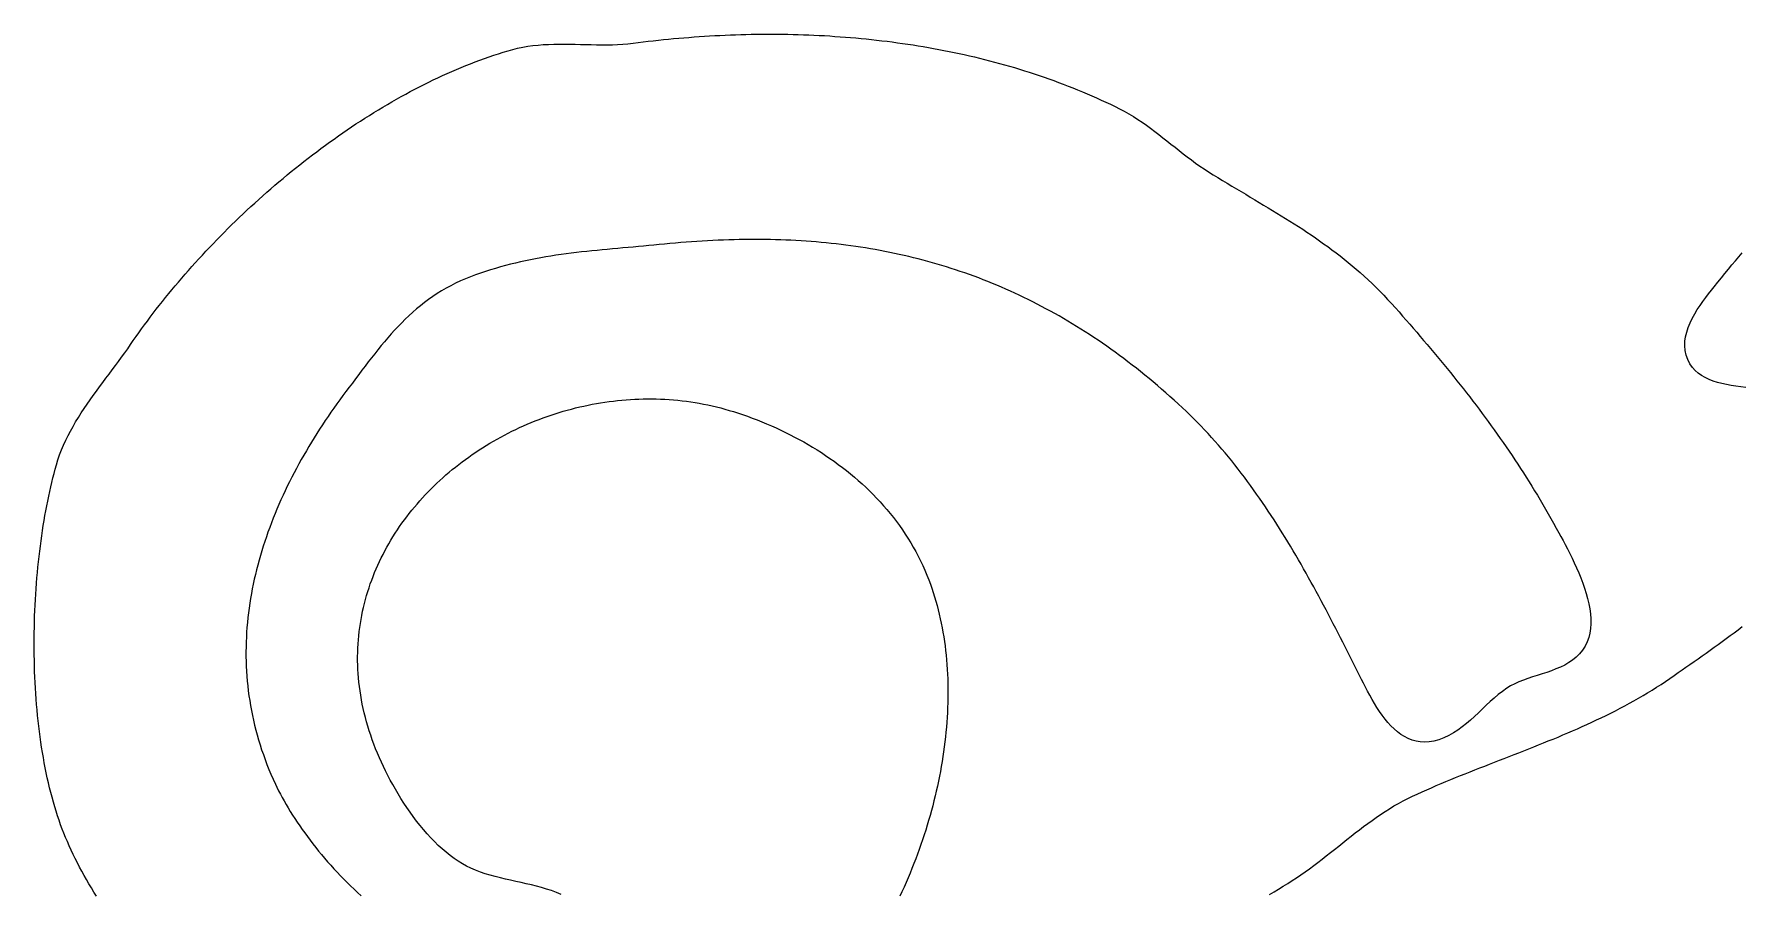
# Model space of a CAD drawing. Header units: millimetres. Extents: x 30 to 1626, y 31 to 955.
# Drawn here: x 29.6 to 356.1, y 790.2 to 954.5 of the extents above; entities that cross this region are included whole.
import ezdxf

# ---------------------------------------------------------------- set-up
doc = ezdxf.new("R2010")
doc.units = ezdxf.units.MM
doc.layers.add('0_0_0', color=3, linetype='Continuous')

msp = doc.modelspace()

# ---------------------------------------------------------------- linework, layer by layer
at = {"layer": '0_0_0'}
for points in [[(144.11, 952.79), (145.08, 952.92), (146.04, 953.04), (147.01, 953.15), (147.98, 953.26), (148.95, 953.37), (149.92, 953.47), (150.89, 953.57), (151.87, 953.66), (152.85, 953.75), (153.83, 953.83), (154.81, 953.91), (155.8, 953.99), (156.78, 954.06), (157.77, 954.12), (158.75, 954.18), (159.74, 954.24), (160.73, 954.29), (161.73, 954.33), (162.72, 954.37), (163.71, 954.41), (164.71, 954.44), (165.7, 954.46), (166.7, 954.49), (167.69, 954.5), (168.69, 954.51), (169.69, 954.52), (170.69, 954.52), (171.69, 954.51), (172.69, 954.5), (173.69, 954.49), (174.69, 954.46), (175.69, 954.44), (176.69, 954.41), (177.69, 954.37), (178.69, 954.33), (179.69, 954.28), (180.7, 954.23), (181.7, 954.17), (182.7, 954.1), (183.7, 954.03), (184.7, 953.96), (185.7, 953.88), (186.7, 953.79), (187.69, 953.7), (188.69, 953.6), (189.69, 953.5), (190.68, 953.39), (191.68, 953.27), (192.67, 953.15), (193.67, 953.02), (194.66, 952.89), (195.65, 952.75), (196.64, 952.6), (197.63, 952.45), (198.62, 952.3), (199.6, 952.13), (200.59, 951.96), (201.57, 951.79), (202.55, 951.6), (203.53, 951.42), (204.51, 951.22), (205.48, 951.02), (206.46, 950.82), (207.43, 950.6), (208.4, 950.38), (209.37, 950.16), (210.33, 949.92), (211.3, 949.69), (212.26, 949.44), (213.22, 949.19), (214.18, 948.93), (215.13, 948.67), (216.08, 948.39), (217.03, 948.12), (217.98, 947.83), (218.92, 947.54), (219.86, 947.24), (220.8, 946.94), (221.74, 946.62), (222.67, 946.3), (223.6, 945.98), (224.52, 945.65), (225.44, 945.31), (226.36, 944.96), (227.28, 944.61), (228.19, 944.25), (229.1, 943.88), (230.01, 943.5), (230.91, 943.12), (231.81, 942.73), (232.7, 942.34), (233.59, 941.93), (234.48, 941.52), (235.36, 941.11), (236.24, 940.68), (237.11, 940.25), (238.02, 939.78), (238.9, 939.28), (239.76, 938.77), (240.6, 938.23), (241.43, 937.68), (242.24, 937.11), (243.04, 936.53), (243.83, 935.94), (244.62, 935.34), (245.39, 934.73), (246.17, 934.12), (246.94, 933.5), (247.71, 932.89), (248.48, 932.27), (249.26, 931.66), (250.04, 931.06), (250.83, 930.47), (251.63, 929.88), (252.44, 929.31), (253.27, 928.75), (254.11, 928.21), (255.02, 927.65), (255.92, 927.1), (256.81, 926.55), (257.7, 926.01), (258.59, 925.48), (259.47, 924.95), (260.34, 924.43), (261.22, 923.91), (262.08, 923.39), (262.94, 922.88), (263.8, 922.37), (264.65, 921.86), (265.5, 921.35), (266.34, 920.84), (267.18, 920.33), (268.01, 919.82), (268.84, 919.3), (269.67, 918.79), (270.49, 918.27), (271.3, 917.75), (272.12, 917.22), (272.92, 916.68), (273.73, 916.14), (274.53, 915.6), (275.33, 915.04), (276.12, 914.48), (276.91, 913.91), (277.7, 913.33), (278.48, 912.74), (279.26, 912.14), (280.03, 911.53), (280.81, 910.9), (281.57, 910.27), (282.34, 909.62), (283.1, 908.95), (283.86, 908.27), (284.62, 907.58), (285.37, 906.87), (286.12, 906.14), (286.87, 905.39), (287.61, 904.63), (288.35, 903.84), (289.09, 903.04), (289.83, 902.22), (290.52, 901.43), (291.21, 900.65), (291.89, 899.87), (292.56, 899.09), (293.24, 898.32), (293.91, 897.54), (294.57, 896.77), (295.23, 895.99), (295.89, 895.22), (296.54, 894.45), (297.18, 893.68), (297.83, 892.91), (298.47, 892.14), (299.1, 891.37), (299.73, 890.6), (300.36, 889.83), (300.98, 889.06), (301.6, 888.28), (302.22, 887.51), (302.83, 886.73), (303.44, 885.96), (304.04, 885.18), (304.64, 884.4), (305.24, 883.62), (305.83, 882.83), (306.42, 882.05), (307, 881.26), (307.59, 880.47), (308.16, 879.67), (308.74, 878.88), (309.31, 878.08), (309.88, 877.27), (310.44, 876.46), (311, 875.65), (311.56, 874.83), (312.12, 874.01), (312.67, 873.19), (313.22, 872.36), (313.76, 871.52), (314.3, 870.68), (314.84, 869.84), (315.38, 868.99), (315.91, 868.13), (316.44, 867.27), (316.97, 866.4), (317.49, 865.53), (318.01, 864.65), (318.53, 863.76), (319.05, 862.87), (319.56, 861.97), (320.07, 861.06), (320.58, 860.14), (321.08, 859.22), (321.47, 858.51), (321.87, 857.76), (322.29, 856.97), (322.72, 856.14), (323.16, 855.28), (323.6, 854.39), (324.03, 853.48), (324.46, 852.54), (324.87, 851.58), (325.27, 850.61), (325.64, 849.63), (325.98, 848.64), (326.29, 847.65), (326.56, 846.66), (326.79, 845.68), (326.98, 844.7), (327.11, 843.74), (327.18, 842.79), (327.19, 841.86), (327.13, 840.95), (327, 840.07), (326.8, 839.22), (326.51, 838.4), (326.09, 837.54), (325.6, 836.77), (325.03, 836.07), (324.4, 835.45), (323.71, 834.9), (322.97, 834.41), (322.19, 833.96), (321.37, 833.56), (320.52, 833.2), (319.65, 832.87), (318.76, 832.55), (317.86, 832.26), (316.96, 831.97), (316.06, 831.68), (315.17, 831.38), (314.3, 831.07), (313.45, 830.73), (312.63, 830.36), (311.85, 829.96), (311.11, 829.52), (310.28, 828.93), (309.48, 828.3), (308.69, 827.64), (307.93, 826.96), (307.18, 826.26), (306.43, 825.55), (305.69, 824.83), (304.94, 824.13), (304.18, 823.44), (303.41, 822.77), (302.61, 822.13), (301.79, 821.52), (300.94, 820.97), (300.05, 820.47), (299.11, 820.03), (298.14, 819.66), (297.2, 819.41), (296.3, 819.26), (295.43, 819.21), (294.59, 819.26), (293.79, 819.39), (293.02, 819.61), (292.27, 819.9), (291.56, 820.27), (290.88, 820.7), (290.22, 821.19), (289.59, 821.74), (288.98, 822.33), (288.4, 822.97), (287.85, 823.64), (287.31, 824.35), (286.8, 825.08), (286.31, 825.84), (285.83, 826.61), (285.38, 827.38), (284.95, 828.17), (284.53, 828.95), (284.12, 829.72), (283.74, 830.48), (283.36, 831.22), (282.92, 832.1), (282.47, 832.99), (282.02, 833.87), (281.58, 834.76), (281.13, 835.64), (280.68, 836.53), (280.23, 837.41), (279.78, 838.3), (279.33, 839.18), (278.87, 840.07), (278.42, 840.95), (277.96, 841.84), (277.5, 842.72), (277.04, 843.6), (276.58, 844.48), (276.11, 845.37), (275.64, 846.24), (275.17, 847.12), (274.69, 848), (274.22, 848.87), (273.74, 849.75), (273.25, 850.62), (272.77, 851.49), (272.28, 852.35), (271.79, 853.22), (271.29, 854.08), (270.79, 854.94), (270.28, 855.8), (269.77, 856.65), (269.26, 857.5), (268.74, 858.35), (268.22, 859.2), (267.7, 860.04), (267.16, 860.88), (266.63, 861.71), (266.09, 862.55), (265.54, 863.37), (264.99, 864.2), (264.43, 865.02), (263.87, 865.83), (263.3, 866.64), (262.73, 867.45), (262.15, 868.25), (261.56, 869.05), (260.97, 869.84), (260.37, 870.63), (259.77, 871.41), (259.16, 872.19), (258.54, 872.96), (257.92, 873.73), (257.28, 874.49), (256.65, 875.24), (256, 875.99), (255.35, 876.73), (254.69, 877.47), (254.02, 878.2), (253.34, 878.93), (252.66, 879.64), (251.96, 880.35), (251.26, 881.06), (250.56, 881.76), (249.84, 882.45), (249.11, 883.13), (248.32, 883.86), (247.53, 884.58), (246.74, 885.29), (245.94, 886), (245.15, 886.69), (244.35, 887.38), (243.55, 888.05), (242.75, 888.72), (241.95, 889.37), (241.14, 890.02), (240.34, 890.66), (239.53, 891.29), (238.72, 891.91), (237.91, 892.53), (237.1, 893.13), (236.29, 893.72), (235.47, 894.31), (234.66, 894.89), (233.84, 895.45), (233.02, 896.01), (232.2, 896.56), (231.37, 897.11), (230.55, 897.64), (229.72, 898.16), (228.89, 898.68), (228.06, 899.19), (227.23, 899.69), (226.4, 900.18), (225.56, 900.66), (224.72, 901.13), (223.88, 901.6), (223.04, 902.05), (222.2, 902.5), (221.35, 902.94), (220.5, 903.37), (219.66, 903.8), (218.8, 904.21), (217.95, 904.62), (217.1, 905.02), (216.24, 905.41), (215.38, 905.79), (214.52, 906.17), (213.65, 906.53), (212.79, 906.89), (211.92, 907.24), (211.05, 907.58), (210.18, 907.92), (209.3, 908.25), (208.43, 908.56), (207.55, 908.88), (206.67, 909.18), (205.78, 909.47), (204.9, 909.76), (204.01, 910.04), (203.12, 910.31), (202.23, 910.58), (201.33, 910.84), (200.44, 911.09), (199.54, 911.33), (198.63, 911.56), (197.73, 911.79), (196.82, 912.01), (195.91, 912.22), (195, 912.43), (194.09, 912.62), (193.17, 912.81), (192.25, 913), (191.33, 913.17), (190.41, 913.34), (189.48, 913.5), (188.55, 913.66), (187.62, 913.8), (186.68, 913.94), (185.75, 914.07), (184.81, 914.2), (183.87, 914.32), (182.92, 914.43), (181.97, 914.53), (181.02, 914.63), (180.07, 914.72), (179.11, 914.81), (178.15, 914.88), (177.19, 914.95), (176.23, 915.02), (175.26, 915.07), (174.29, 915.12), (173.32, 915.17), (172.34, 915.2), (171.36, 915.23), (170.38, 915.26), (169.4, 915.27), (168.41, 915.28), (167.42, 915.29), (166.43, 915.28), (165.43, 915.28), (164.43, 915.26), (163.43, 915.24), (162.42, 915.21), (161.41, 915.18), (160.4, 915.13), (159.39, 915.09), (158.37, 915.03), (157.35, 914.98), (156.33, 914.91), (155.3, 914.84), (154.27, 914.76), (153.23, 914.68), (152.2, 914.59), (151.16, 914.49), (150.11, 914.39), (149.12, 914.29), (148.12, 914.2), (147.13, 914.1), (146.13, 914.01), (145.14, 913.92), (144.15, 913.84), (143.16, 913.75), (142.17, 913.66), (141.18, 913.57), (140.19, 913.49), (139.2, 913.39), (138.21, 913.3), (137.23, 913.2), (136.24, 913.1), (135.26, 913), (134.27, 912.89), (133.29, 912.78), (132.31, 912.66), (131.33, 912.53), (130.36, 912.4), (129.38, 912.26), (128.41, 912.11), (127.43, 911.95), (126.46, 911.78), (125.49, 911.6), (124.53, 911.42), (123.56, 911.22), (122.59, 911.01), (121.63, 910.78), (120.67, 910.55), (119.71, 910.3), (118.75, 910.04), (117.8, 909.76), (116.85, 909.47), (115.9, 909.16), (114.95, 908.84), (114, 908.5), (113.06, 908.14), (112.11, 907.77), (111.14, 907.35), (110.2, 906.91), (109.28, 906.45), (108.39, 905.97), (107.52, 905.46), (106.67, 904.93), (105.85, 904.39), (105.04, 903.82), (104.26, 903.23), (103.49, 902.63), (102.74, 902), (102.01, 901.37), (101.29, 900.71), (100.59, 900.04), (99.9, 899.36), (99.22, 898.66), (98.55, 897.95), (97.9, 897.22), (97.25, 896.49), (96.61, 895.74), (95.98, 894.99), (95.36, 894.22), (94.74, 893.45), (94.12, 892.66), (93.51, 891.88), (92.9, 891.08), (92.3, 890.28), (91.69, 889.47), (91.08, 888.67), (90.47, 887.85), (89.86, 887.04), (89.24, 886.22), (88.66, 885.44), (88.08, 884.65), (87.5, 883.86), (86.94, 883.07), (86.38, 882.27), (85.83, 881.47), (85.28, 880.66), (84.74, 879.85), (84.21, 879.04), (83.69, 878.22), (83.17, 877.39), (82.66, 876.57), (82.16, 875.74), (81.67, 874.91), (81.18, 874.07), (80.71, 873.23), (80.24, 872.38), (79.78, 871.54), (79.33, 870.69), (78.89, 869.83), (78.46, 868.98), (78.03, 868.12), (77.62, 867.25), (77.21, 866.39), (76.82, 865.52), (76.44, 864.64), (76.06, 863.77), (75.69, 862.89), (75.34, 862.01), (75, 861.13), (74.66, 860.24), (74.34, 859.35), (74.03, 858.46), (73.72, 857.57), (73.43, 856.68), (73.15, 855.78), (72.89, 854.88), (72.63, 853.98), (72.38, 853.07), (72.15, 852.17), (71.93, 851.26), (71.72, 850.35), (71.52, 849.44), (71.34, 848.52), (71.17, 847.61), (71.01, 846.69), (70.86, 845.77), (70.73, 844.85), (70.61, 843.93), (70.5, 843.01), (70.41, 842.08), (70.32, 841.16), (70.26, 840.23), (70.21, 839.3), (70.17, 838.37), (70.14, 837.44), (70.13, 836.51), (70.13, 835.58), (70.15, 834.64), (70.19, 833.71), (70.23, 832.78), (70.3, 831.84), (70.37, 830.9), (70.47, 829.97), (70.58, 829.03), (70.7, 828.09), (70.84, 827.16), (70.99, 826.22), (71.17, 825.28), (71.35, 824.34), (71.56, 823.4), (71.78, 822.46), (72.01, 821.53), (72.27, 820.59), (72.54, 819.65), (72.83, 818.71), (73.13, 817.77), (73.45, 816.83), (73.79, 815.9), (74.15, 814.96), (74.52, 814.02), (74.91, 813.09), (75.33, 812.15), (75.75, 811.22), (76.06, 810.59), (76.38, 809.94), (76.71, 809.3), (77.06, 808.64), (77.43, 807.98), (77.81, 807.32), (78.2, 806.65), (78.61, 805.97), (79.04, 805.29), (79.48, 804.61), (79.93, 803.93), (80.4, 803.24), (80.87, 802.55), (81.37, 801.86), (81.87, 801.17), (82.39, 800.48), (82.92, 799.79), (83.46, 799.1), (84.01, 798.41), (84.58, 797.73), (85.15, 797.05), (85.74, 796.37), (86.34, 795.69), (86.95, 795.02), (87.57, 794.35), (88.19, 793.69), (88.83, 793.03), (89.48, 792.38), (90.14, 791.74), (90.8, 791.1), (91.48, 790.47), (92.16, 789.85)], [(41.56, 789.78), (41.06, 790.57), (40.58, 791.36), (40.11, 792.16), (39.65, 792.96), (39.2, 793.76), (38.76, 794.56), (38.33, 795.36), (37.91, 796.17), (37.5, 796.97), (37.11, 797.78), (36.72, 798.59), (36.35, 799.41), (35.99, 800.22), (35.65, 801.01), (35.33, 801.81), (35.01, 802.62), (34.71, 803.45), (34.41, 804.29), (34.12, 805.14), (33.85, 806.01), (33.58, 806.89), (33.32, 807.78), (33.07, 808.68), (32.83, 809.59), (32.6, 810.52), (32.38, 811.45), (32.16, 812.39), (31.96, 813.35), (31.77, 814.31), (31.58, 815.28), (31.41, 816.26), (31.24, 817.24), (31.08, 818.24), (30.93, 819.24), (30.79, 820.24), (30.65, 821.26), (30.53, 822.28), (30.41, 823.3), (30.3, 824.33), (30.21, 825.37), (30.11, 826.41), (30.03, 827.45), (29.96, 828.5), (29.89, 829.55), (29.83, 830.6), (29.78, 831.65), (29.74, 832.71), (29.7, 833.77), (29.68, 834.83), (29.66, 835.89), (29.65, 836.95), (29.64, 838.02), (29.65, 839.08), (29.66, 840.14), (29.68, 841.2), (29.71, 842.25), (29.74, 843.31), (29.78, 844.37), (29.83, 845.42), (29.88, 846.46), (29.95, 847.51), (30.02, 848.55), (30.09, 849.59), (30.18, 850.62), (30.27, 851.65), (30.37, 852.67), (30.47, 853.69), (30.58, 854.7), (30.7, 855.7), (30.83, 856.7), (30.96, 857.69), (31.09, 858.67), (31.24, 859.64), (31.39, 860.61), (31.55, 861.57), (31.71, 862.51), (31.88, 863.45), (32.05, 864.38), (32.24, 865.3), (32.42, 866.2), (32.62, 867.1), (32.82, 867.98), (33.02, 868.86), (33.23, 869.72), (33.45, 870.56), (33.67, 871.4), (33.9, 872.22), (34.19, 873.18), (34.52, 874.13), (34.88, 875.06), (35.26, 875.99), (35.68, 876.9), (36.12, 877.79), (36.58, 878.68), (37.07, 879.56), (37.57, 880.43), (38.1, 881.29), (38.64, 882.14), (39.19, 882.99), (39.76, 883.83), (40.34, 884.66), (40.93, 885.49), (41.53, 886.31), (42.13, 887.13), (42.74, 887.94), (43.35, 888.75), (43.96, 889.56), (44.57, 890.37), (45.17, 891.18), (45.77, 891.98), (46.37, 892.79), (46.95, 893.6), (47.52, 894.41), (48.08, 895.22), (48.6, 895.96), (49.12, 896.71), (49.65, 897.46), (50.18, 898.21), (50.73, 898.95), (51.28, 899.7), (51.84, 900.45), (52.41, 901.19), (52.98, 901.94), (53.56, 902.69), (54.16, 903.44), (54.75, 904.18), (55.36, 904.93), (55.97, 905.67), (56.59, 906.41), (57.22, 907.15), (57.85, 907.89), (58.49, 908.63), (59.13, 909.37), (59.79, 910.11), (60.45, 910.84), (61.11, 911.57), (61.79, 912.31), (62.46, 913.03), (63.15, 913.76), (63.84, 914.48), (64.54, 915.2), (65.24, 915.92), (65.95, 916.64), (66.66, 917.35), (67.38, 918.06), (68.11, 918.77), (68.84, 919.47), (69.58, 920.17), (70.32, 920.87), (71.06, 921.56), (71.82, 922.25), (72.57, 922.94), (73.34, 923.62), (74.1, 924.3), (74.87, 924.97), (75.65, 925.64), (76.43, 926.3), (77.22, 926.96), (78.01, 927.62), (78.8, 928.27), (79.6, 928.91), (80.4, 929.55), (81.21, 930.19), (82.02, 930.82), (82.83, 931.44), (83.65, 932.06), (84.47, 932.67), (85.3, 933.28), (86.12, 933.88), (86.96, 934.47), (87.79, 935.06), (88.63, 935.65), (89.47, 936.22), (90.32, 936.79), (91.16, 937.35), (92.01, 937.91), (92.87, 938.46), (93.72, 939), (94.58, 939.53), (95.44, 940.06), (96.31, 940.58), (97.17, 941.09), (98.04, 941.59), (98.91, 942.09), (99.78, 942.58), (100.66, 943.06), (101.54, 943.53), (102.41, 943.99), (103.29, 944.45), (104.18, 944.9), (105.06, 945.33), (105.94, 945.76), (106.83, 946.18), (107.72, 946.59), (108.6, 947), (109.49, 947.39), (110.38, 947.77), (111.27, 948.14), (112.17, 948.51), (113.06, 948.86), (113.95, 949.2), (114.85, 949.54), (115.74, 949.86), (116.64, 950.18), (117.53, 950.48), (118.43, 950.77), (119.32, 951.05), (120.22, 951.32), (121.11, 951.58), (122.06, 951.83), (123.02, 952.03), (123.99, 952.2), (124.97, 952.33), (125.95, 952.44), (126.95, 952.51), (127.95, 952.57), (128.96, 952.6), (129.98, 952.61), (130.99, 952.61), (132.02, 952.6), (133.04, 952.58), (134.06, 952.55), (135.08, 952.53), (136.11, 952.51), (137.13, 952.49), (138.14, 952.48), (139.15, 952.48), (140.16, 952.5), (141.16, 952.54), (142.15, 952.6), (143.14, 952.68), (144.11, 952.79)], [(356.81, 887.02), (355.86, 887.13), (354.93, 887.26), (354.01, 887.4), (353.11, 887.57), (352.24, 887.76), (351.39, 887.98), (350.58, 888.23), (349.8, 888.53), (349.06, 888.88), (348.37, 889.28), (347.73, 889.73), (347.14, 890.25), (346.61, 890.84), (346.14, 891.5), (345.7, 892.33), (345.39, 893.19), (345.2, 894.06), (345.13, 894.93), (345.17, 895.82), (345.3, 896.7), (345.51, 897.59), (345.8, 898.47), (346.16, 899.34), (346.58, 900.2), (347.04, 901.05), (347.53, 901.88), (348.06, 902.68), (348.6, 903.45), (349.15, 904.2), (349.69, 904.91), (350.22, 905.59), (350.73, 906.22), (351.44, 907.1), (352.14, 907.95), (352.82, 908.79), (353.49, 909.62), (354.16, 910.42), (354.81, 911.2), (355.47, 911.97), (356.11, 912.71)], [(130.37, 790.13), (129.46, 790.5), (128.53, 790.84), (127.59, 791.14), (126.63, 791.42), (125.66, 791.68), (124.68, 791.93), (123.69, 792.16), (122.7, 792.38), (121.71, 792.6), (120.72, 792.82), (119.73, 793.04), (118.75, 793.28), (117.77, 793.52), (116.81, 793.79), (115.86, 794.08), (114.93, 794.39), (114.01, 794.74), (113.11, 795.12), (112.3, 795.52), (111.49, 795.97), (110.69, 796.46), (109.91, 796.99), (109.13, 797.56), (108.37, 798.18), (107.62, 798.82), (106.88, 799.5), (106.15, 800.21), (105.44, 800.95), (104.75, 801.72), (104.07, 802.5), (103.4, 803.31), (102.75, 804.14), (102.12, 804.98), (101.5, 805.83), (100.9, 806.7), (100.32, 807.57), (99.76, 808.45), (99.22, 809.33), (98.7, 810.22), (98.19, 811.1), (97.71, 811.98), (97.26, 812.85), (96.82, 813.71), (96.4, 814.56), (96.01, 815.4), (95.65, 816.22), (95.27, 817.09), (94.92, 817.95), (94.59, 818.82), (94.27, 819.68), (93.97, 820.54), (93.69, 821.39), (93.43, 822.25), (93.18, 823.1), (92.95, 823.95), (92.74, 824.8), (92.55, 825.65), (92.37, 826.49), (92.21, 827.33), (92.06, 828.17), (91.93, 829.01), (91.82, 829.84), (91.72, 830.67), (91.64, 831.49), (91.58, 832.31), (91.53, 833.13), (91.5, 833.95), (91.48, 834.76), (91.48, 835.57), (91.49, 836.38), (91.52, 837.18), (91.56, 837.98), (91.62, 838.77), (91.69, 839.56), (91.78, 840.35), (91.88, 841.13), (92, 841.91), (92.12, 842.68), (92.27, 843.45), (92.42, 844.22), (92.6, 844.98), (92.78, 845.74), (92.98, 846.49), (93.19, 847.23), (93.41, 847.98), (93.65, 848.71), (93.9, 849.45), (94.16, 850.17), (94.43, 850.89), (94.72, 851.61), (95.02, 852.32), (95.33, 853.03), (95.65, 853.73), (95.99, 854.42), (96.33, 855.11), (96.69, 855.8), (97.06, 856.48), (97.44, 857.15), (97.83, 857.81), (98.23, 858.47), (98.65, 859.13), (99.07, 859.78), (99.5, 860.42), (99.95, 861.05), (100.4, 861.68), (100.87, 862.3), (101.34, 862.92), (101.83, 863.53), (102.32, 864.13), (102.83, 864.72), (103.34, 865.31), (103.87, 865.89), (104.4, 866.47), (104.94, 867.03), (105.49, 867.59), (106.05, 868.15), (106.61, 868.69), (107.19, 869.23), (107.77, 869.76), (108.36, 870.28), (108.96, 870.79), (109.57, 871.3), (110.19, 871.8), (110.81, 872.29), (111.44, 872.77), (112.08, 873.25), (112.72, 873.71), (113.38, 874.17), (114.04, 874.62), (114.7, 875.06), (115.37, 875.49), (116.05, 875.92), (116.74, 876.33), (117.43, 876.74), (118.13, 877.13), (118.83, 877.52), (119.54, 877.9), (120.25, 878.27), (120.97, 878.63), (121.7, 878.98), (122.43, 879.32), (123.16, 879.66), (123.91, 879.98), (124.65, 880.29), (125.4, 880.6), (126.16, 880.89), (126.91, 881.17), (127.68, 881.45), (128.44, 881.71), (129.22, 881.97), (129.99, 882.21), (130.77, 882.44), (131.55, 882.67), (132.34, 882.88), (133.13, 883.08), (133.92, 883.27), (134.71, 883.45), (135.51, 883.62), (136.31, 883.78), (137.11, 883.93), (137.92, 884.06), (138.73, 884.19), (139.54, 884.3), (140.35, 884.41), (141.16, 884.5), (141.98, 884.58), (142.79, 884.65), (143.61, 884.71), (144.43, 884.75), (145.25, 884.79), (146.07, 884.81), (146.89, 884.82), (147.72, 884.82), (148.54, 884.8), (149.36, 884.78), (150.19, 884.74), (151.01, 884.69), (151.84, 884.62), (152.66, 884.55), (153.49, 884.46), (154.31, 884.36), (155.13, 884.25), (155.96, 884.12), (156.78, 883.98), (157.6, 883.83), (158.42, 883.66), (159.24, 883.48), (160.05, 883.29), (160.87, 883.09), (161.68, 882.87), (162.5, 882.63), (163.31, 882.39), (164.11, 882.13), (165.04, 881.82), (165.97, 881.49), (166.89, 881.15), (167.81, 880.8), (168.73, 880.43), (169.64, 880.06), (170.55, 879.67), (171.45, 879.26), (172.35, 878.85), (173.24, 878.42), (174.12, 877.98), (175, 877.53), (175.87, 877.06), (176.73, 876.58), (177.59, 876.09), (178.44, 875.59), (179.28, 875.07), (180.11, 874.55), (180.93, 874.01), (181.75, 873.45), (182.55, 872.89), (183.34, 872.31), (184.13, 871.72), (184.9, 871.12), (185.67, 870.5), (186.42, 869.87), (187.16, 869.23), (187.89, 868.58), (188.61, 867.92), (189.31, 867.24), (190, 866.55), (190.68, 865.85), (191.35, 865.14), (192, 864.41), (192.63, 863.67), (193.26, 862.92), (193.87, 862.16), (194.46, 861.39), (195.04, 860.6), (195.6, 859.8), (196.14, 858.99), (196.67, 858.17), (197.19, 857.33), (197.68, 856.49), (198.16, 855.63), (198.62, 854.76), (199.06, 853.87), (199.49, 852.98), (199.89, 852.07), (200.28, 851.15), (200.65, 850.22), (200.94, 849.42), (201.22, 848.62), (201.49, 847.81), (201.75, 846.99), (202, 846.16), (202.23, 845.33), (202.45, 844.49), (202.65, 843.65), (202.85, 842.8), (203.03, 841.95), (203.2, 841.09), (203.35, 840.22), (203.5, 839.35), (203.63, 838.48), (203.75, 837.6), (203.86, 836.71), (203.95, 835.82), (204.04, 834.93), (204.11, 834.03), (204.17, 833.13), (204.22, 832.23), (204.26, 831.32), (204.28, 830.41), (204.3, 829.49), (204.3, 828.57), (204.29, 827.65), (204.28, 826.73), (204.24, 825.81), (204.2, 824.88), (204.15, 823.95), (204.09, 823.02), (204.01, 822.08), (203.93, 821.15), (203.83, 820.21), (203.72, 819.28), (203.61, 818.34), (203.48, 817.4), (203.34, 816.46), (203.19, 815.52), (203.03, 814.58), (202.86, 813.64), (202.68, 812.7), (202.49, 811.76), (202.29, 810.82), (202.08, 809.88), (201.86, 808.94), (201.64, 808.01), (201.4, 807.07), (201.15, 806.14), (200.89, 805.2), (200.62, 804.27), (200.34, 803.34), (200.06, 802.42), (199.76, 801.49), (199.45, 800.57), (199.14, 799.65), (198.82, 798.73), (198.48, 797.82), (198.14, 796.91), (197.79, 796), (197.43, 795.1), (197.06, 794.2), (196.69, 793.3), (196.3, 792.41), (195.91, 791.52), (195.5, 790.64), (195.09, 789.76)], [(265.75, 790.09), (266.63, 790.61), (267.5, 791.13), (268.37, 791.67), (269.24, 792.21), (270.11, 792.77), (270.95, 793.32), (271.78, 793.88), (272.6, 794.46), (273.42, 795.04), (274.22, 795.64), (275.03, 796.25), (275.82, 796.86), (276.62, 797.48), (277.41, 798.11), (278.2, 798.73), (278.99, 799.36), (279.77, 799.99), (280.56, 800.62), (281.35, 801.24), (282.15, 801.86), (282.94, 802.47), (283.74, 803.08), (284.55, 803.68), (285.36, 804.27), (286.18, 804.85), (287.01, 805.41), (287.85, 805.96), (288.7, 806.5), (289.55, 807.02), (290.42, 807.52), (291.31, 808), (292.2, 808.46), (293.11, 808.9), (294.01, 809.31), (294.92, 809.72), (295.82, 810.12), (296.73, 810.52), (297.65, 810.91), (298.56, 811.3), (299.48, 811.68), (300.4, 812.06), (301.33, 812.44), (302.25, 812.82), (303.18, 813.19), (304.11, 813.56), (305.04, 813.93), (305.97, 814.29), (306.9, 814.66), (307.84, 815.02), (308.77, 815.39), (309.71, 815.75), (310.64, 816.11), (311.58, 816.48), (312.52, 816.84), (313.45, 817.21), (314.39, 817.57), (315.33, 817.94), (316.26, 818.31), (317.2, 818.68), (318.13, 819.06), (319.06, 819.44), (319.99, 819.82), (320.92, 820.2), (321.85, 820.59), (322.77, 820.99), (323.7, 821.38), (324.62, 821.79), (325.54, 822.2), (326.45, 822.61), (327.37, 823.03), (328.28, 823.46), (329.18, 823.89), (330.09, 824.33), (330.99, 824.77), (331.89, 825.23), (332.78, 825.69), (333.67, 826.16), (334.55, 826.64), (335.43, 827.13), (336.3, 827.62), (337.17, 828.13), (338.04, 828.65), (338.9, 829.17), (339.75, 829.71), (340.6, 830.26), (341.45, 830.82), (342.28, 831.39), (343.11, 831.97), (343.86, 832.5), (344.62, 833.03), (345.37, 833.56), (346.14, 834.09), (346.91, 834.63), (347.68, 835.16), (348.45, 835.7), (349.22, 836.25), (350, 836.79), (350.77, 837.34), (351.54, 837.89), (352.32, 838.45), (353.08, 839.01), (353.85, 839.57), (354.61, 840.14), (355.37, 840.71), (356.12, 841.29)]]:
    msp.add_lwpolyline(points, dxfattribs=at)

doc.saveas('drawing.dxf')
